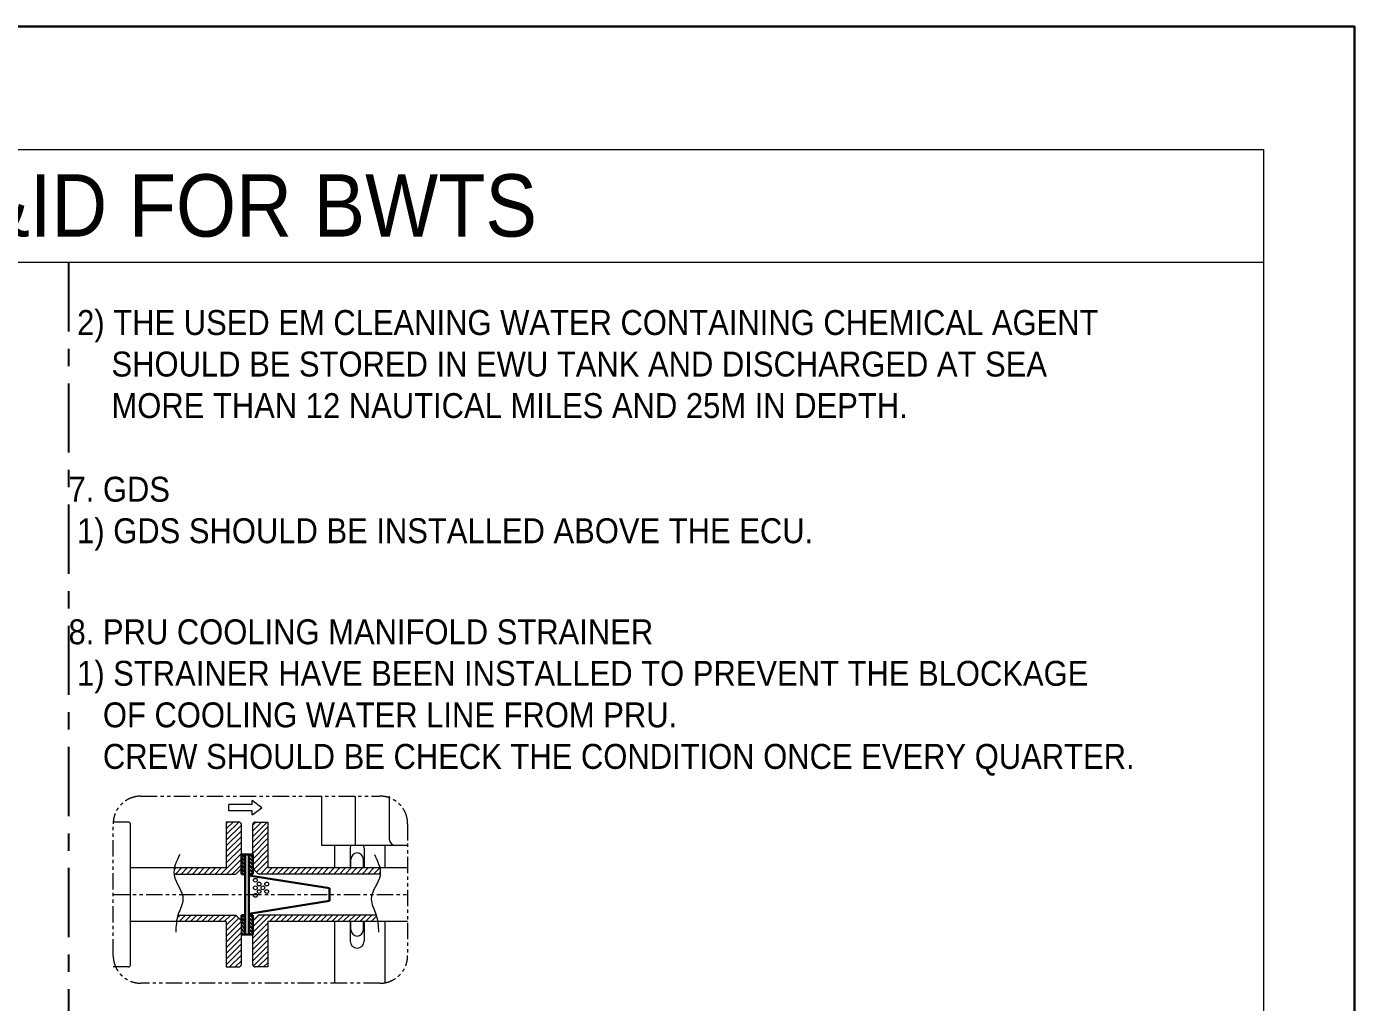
# Model space of a CAD drawing. Extents: x -553847 to 4496999, y 514150 to 878882.
# Drawn here: x 4280974 to 4290572, y 811941 to 818990 of the extents above; entities that cross this region are included whole.
import ezdxf

# ---------------------------------------------------------------- set-up
doc = ezdxf.new("R2010")
doc.units = 0
doc.header["$LTSCALE"] = 25
doc.header["$MEASUREMENT"] = 0
doc.linetypes.add('CENTER', pattern=[7, 4, -1, 1, -1])
doc.linetypes.add('PHANTOM2', pattern=[31.75, 15.875, -3.175, 3.175, -3.175, 3.175, -3.175])
doc.layers.get('0').update_dxf_attribs({"linetype": 'CONTINUOUS', "lineweight": 9})
doc.layers.add('0.1 Defpoints', color=7, linetype='CONTINUOUS', plot=False)
doc.layers.add('0.3 Text', color=7, linetype='CONTINUOUS')
doc.styles.get("Standard").update_dxf_attribs({"font": '', "width": 0.95, "height": 250})
doc.styles.get('Standard').set_extended_font_data('Gulim')
pattern_1 = [(45, (4208558.76, 444106.125), (-20.425413, 20.425413), [])]
pattern_2 = [(135, (4234279.765, 578575.717), (-13.616942, -13.616942), [])]

msp = doc.modelspace()

# ---------------------------------------------------------------- hatches: boundary and pattern name
at = {"linetype": 'ByBlock', "ltscale": 0.4}
h = msp.add_hatch(dxfattribs=at)
h.set_pattern_fill('ANSI31', color=9, scale=9.09792)
h.set_pattern_definition(pattern_1)
edge = h.paths.add_edge_path()
edge.add_arc((4282508.8, 813225.4), 18.2, 0, 90)
edge.add_line((4282508.8, 813243.6), (4282417.8, 813243.6))
edge.add_line((4282417.8, 813243.6), (4282417.8, 812914.7))
edge.add_line((4282417.8, 812914.7), (4282043.3, 812914.7))
edge.add_spline(control_points=[(4282043.3, 812914.7), (4282039.7, 812899.3), (4282038.2, 812883.9), (4282039.6, 812868.6)], knot_values=[21.832311, 21.832311, 21.832311, 21.832311, 32.42273, 32.42273, 32.42273, 32.42273], degree=3, periodic=0)
edge.add_line((4282039.6, 812868.6), (4282486.1, 812868.6))
edge.add_line((4282486.1, 812868.6), (4282527, 812909.5))
edge.add_line((4282527, 812909.5), (4282527, 813225.4))
h = msp.add_hatch(dxfattribs=at)
h.set_pattern_fill('ANSI31', color=9, scale=9.09792)
h.set_pattern_definition(pattern_1)
edge = h.paths.add_edge_path()
edge.add_line((4282718.1, 813243.6), (4282627.1, 813243.6))
edge.add_arc((4282627.1, 813225.4), 18.2, 90, 180)
edge.add_line((4282608.9, 813225.4), (4282608.9, 812909.5))
edge.add_line((4282608.9, 812909.5), (4282649.8, 812868.6))
edge.add_line((4282649.8, 812868.6), (4283530.8, 812868.6))
edge.add_spline(control_points=[(4283530.8, 812868.6), (4283532.2, 812883.9), (4283530.7, 812899.3), (4283527.2, 812914.7)], knot_values=[21.832311, 21.832311, 21.832311, 21.832311, 32.42273, 32.42273, 32.42273, 32.42273], degree=3, periodic=0)
edge.add_line((4283527.2, 812914.7), (4282718.1, 812914.7))
edge.add_line((4282718.1, 812914.7), (4282718.1, 813243.6))
at = {"lineweight": 30}
h = msp.add_hatch(dxfattribs=at)
h.set_pattern_fill('ANSI31', color=9, scale=6.06528, angle=90)
h.set_pattern_definition(pattern_2)
h.paths.add_polyline_path([(4282554.3, 813009.8), (4282527, 813009.8), (4282527, 812868.6), (4282554.3, 812868.6)])
h = msp.add_hatch(dxfattribs=at)
h.set_pattern_fill('ANSI31', color=9, scale=6.06528, angle=90)
h.set_pattern_definition(pattern_2)
h.paths.add_polyline_path([(4282608.9, 813009.8), (4282581.6, 813009.8), (4282581.6, 812868.6), (4282608.9, 812868.6)])
h = msp.add_hatch()
h.set_pattern_fill('ANSI31', color=9, scale=9.09792)
h.set_pattern_definition(pattern_1)
edge = h.paths.add_edge_path()
edge.add_line((4282527, 812531.4), (4282486.1, 812572.3))
edge.add_line((4282486.1, 812572.3), (4282068.7, 812572.3))
edge.add_spline(control_points=[(4282068.7, 812572.3), (4282064.1, 812557.1), (4282060.9, 812541.7), (4282058.6, 812526.2)], knot_values=[101.354397, 101.354397, 101.354397, 101.354397, 111.667648, 111.667648, 111.667648, 111.667648], degree=3, periodic=0)
edge.add_line((4282058.6, 812526.2), (4282417.8, 812526.2))
edge.add_line((4282417.8, 812526.2), (4282417.8, 812197.3))
edge.add_line((4282417.8, 812197.3), (4282508.8, 812197.3))
edge.add_arc((4282508.8, 812215.5), 18.2, 270, 360)
edge.add_line((4282527, 812215.5), (4282527, 812531.4))
h = msp.add_hatch(dxfattribs=at)
h.set_pattern_fill('ANSI31', color=9, scale=6.06528, angle=90)
h.set_pattern_definition(pattern_2)
h.paths.add_polyline_path([(4282554.3, 812431.2), (4282527, 812431.2), (4282527, 812572.3), (4282554.3, 812572.3)])
h = msp.add_hatch(dxfattribs=at)
h.set_pattern_fill('ANSI31', color=9, scale=6.06528, angle=90)
h.set_pattern_definition(pattern_2)
h.paths.add_polyline_path([(4282608.9, 812431.2), (4282581.6, 812431.2), (4282581.6, 812572.3), (4282608.9, 812572.3)])
h = msp.add_hatch()
h.set_pattern_fill('ANSI31', color=9, scale=9.09792)
h.set_pattern_definition(pattern_1)
edge = h.paths.add_edge_path()
edge.add_line((4282718.1, 812526.2), (4283511.8, 812526.2))
edge.add_spline(control_points=[(4283511.8, 812526.2), (4283509.6, 812541.7), (4283506.4, 812557.1), (4283501.7, 812572.3)], knot_values=[101.354397, 101.354397, 101.354397, 101.354397, 111.667648, 111.667648, 111.667648, 111.667648], degree=3, periodic=0)
edge.add_line((4283501.7, 812572.3), (4282649.8, 812572.3))
edge.add_line((4282649.8, 812572.3), (4282608.9, 812531.4))
edge.add_line((4282608.9, 812531.4), (4282608.9, 812215.5))
edge.add_arc((4282627.1, 812215.5), 18.2, 180, 270)
edge.add_line((4282627.1, 812197.3), (4282718.1, 812197.3))
edge.add_line((4282718.1, 812197.3), (4282718.1, 812526.2))

# ---------------------------------------------------------------- linework, layer by layer
at = {"color": 0}
msp.add_line((4272360.3, 817287.3), (4289914.8, 817287.3), dxfattribs=at)
at = {"color": 9}
for p, q in [((4283109.3, 813075.3), (4283109.3, 813431)), ((4283350.4, 813431), (4283350.4, 813075.3)), ((4283596, 813431), (4283596, 813120.8)), ((4282436, 813324.2), (4282436, 813371.8)), ((4282605.8, 813371.8), (4282436, 813371.8)), ((4282605.8, 813371.8), (4282605.8, 813399)), ((4282673.8, 813348), (4282605.8, 813399)), ((4282605.8, 813297.1), (4282673.8, 813348)), ((4281708.2, 813243.6), (4281600.3, 813243.6)), ((4282417.8, 813243.6), (4282417.8, 812914.7)), ((4282508.8, 813243.6), (4282417.8, 813243.6)), ((4282605.8, 813324.2), (4282436, 813324.2)), ((4282605.8, 813297.1), (4282605.8, 813324.2)), ((4282627.1, 813243.6), (4282718.1, 813243.6)), ((4282718.1, 813243.6), (4282718.1, 812914.7)), ((4281726.4, 812215.5), (4281726.4, 813225.4)), ((4282527, 812909.5), (4282527, 813225.4)), ((4282608.9, 812909.5), (4282608.9, 813225.4)), ((4283728.9, 813075.3), (4283109.3, 813075.3)), ((4283200.2, 813075.3), (4283200.2, 812914.7)), ((4283314, 813057.1), (4283314, 812914.7)), ((4283414, 813057.1), (4283414, 812914.7)), ((4283564.2, 813075.3), (4283564.2, 812914.7)), ((4283667.8, 813075.3), (4283641.5, 813075.3)), ((4283318.5, 812914.7), (4283318.5, 812975.2)), ((4283409.5, 812914.7), (4283409.5, 812975.2)), ((4281726.4, 812914.7), (4282417.8, 812914.7)), ((4282527, 812909.5), (4282486.1, 812868.6)), ((4282718.1, 812914.7), (4283728.9, 812914.7)), ((4282068.7, 812572.3), (4282486.1, 812572.3)), ((4282608.9, 812531.4), (4282649.8, 812572.3)), ((4282417.8, 812526.2), (4281726.4, 812526.2)), ((4282417.8, 812526.2), (4282417.8, 812197.3)), ((4282527, 812215.5), (4282527, 812531.4)), ((4282608.9, 812215.5), (4282608.9, 812531.4)), ((4283728.9, 812526.2), (4282718.1, 812526.2)), ((4282718.1, 812526.2), (4282718.1, 812197.3)), ((4283200.2, 812526.2), (4283200.2, 812079.9)), ((4283314, 812526.2), (4283314, 812383.8)), ((4283318.5, 812465.7), (4283318.5, 812526.2)), ((4283409.5, 812465.7), (4283409.5, 812526.2)), ((4283414, 812526.2), (4283414, 812383.8)), ((4283564.2, 812526.2), (4283564.2, 812079.9)), ((4281708.2, 812197.3), (4281600.3, 812197.3)), ((4282417.8, 812197.3), (4282508.8, 812197.3)), ((4282718.1, 812197.3), (4282627.1, 812197.3))]:
    msp.add_line(p, q, dxfattribs=at)
at = {"color": 9, "lineweight": 30}
for p, q in [((4282608.9, 813009.8), (4282527, 813009.8)), ((4282527, 813009.8), (4282527, 812868.6)), ((4282554.3, 812431.2), (4282554.3, 813009.8)), ((4282581.6, 812431.2), (4282581.6, 813009.8)), ((4282608.9, 813009.8), (4282608.9, 812868.6)), ((4282527, 812868.6), (4282554.3, 812868.6)), ((4282608.9, 812868.6), (4282581.6, 812868.6)), ((4283163.9, 812766), (4282581.6, 812858.6)), ((4283163.9, 812675), (4283163.9, 812766)), ((4283163.9, 812675), (4282581.6, 812582.3)), ((4282527, 812572.3), (4282554.3, 812572.3)), ((4282527, 812531.4), (4282527, 812572.3)), ((4282608.9, 812572.3), (4282581.6, 812572.3)), ((4282608.9, 812431.2), (4282608.9, 812572.3)), ((4282608.9, 812431.2), (4282527, 812431.2))]:
    msp.add_line(p, q, dxfattribs=at)
at = {"color": 9, "ltscale": 0.4}
for p, q in [((4282039.6, 812868.6), (4282486.1, 812868.6)), ((4282608.9, 812909.5), (4282649.8, 812868.6)), ((4283530.8, 812868.6), (4282649.8, 812868.6)), ((4282527, 812531.4), (4282486.1, 812572.3)), ((4283501.7, 812572.3), (4282649.8, 812572.3))]:
    msp.add_line(p, q, dxfattribs=at)
at = {"color": 9, "linetype": 'PHANTOM2', "ltscale": 0.3}
msp.add_line((4281600.3, 812720.5), (4283728.9, 812720.5), dxfattribs=at)
at = {"linetype": 'Continuous', "ltscale": 30}
msp.add_lwpolyline([(4272360.3, 818101.1), (4289914.8, 818101.1), (4289914.8, 793478.9), (4272360.3, 793478.9)], close=True, dxfattribs=at)
at = {"color": 9, "linetype": 'PHANTOM2', "ltscale": 0.3}
msp.add_lwpolyline([(4281800.3, 813431), (4283528.9, 813431, -0.414214), (4283728.9, 813231), (4283728.9, 812279.9, -0.414214), (4283528.9, 812079.9), (4281800.3, 812079.9, -0.414214), (4281600.3, 812279.9), (4281600.3, 813231, -0.414214)], format="xyb", close=True, dxfattribs=at)
at = {"color": 9, "ltscale": 0.4}
for centre in [(4282627.9, 812823.9), (4282627.9, 812769.3), (4282655.2, 812796.6), (4282682.5, 812769.3), (4282709.8, 812796.6), (4282627.9, 812714.7), (4282655.2, 812742), (4282709.8, 812742)]:
    msp.add_circle(centre, 13.6, dxfattribs=at)
at = {"color": 9}
for centre, radius, start, end in [((4281708.2, 813225.4), 18.2, 0, 90), ((4282508.8, 813225.4), 18.2, 0, 90), ((4282627.1, 813225.4), 18.2, 90, 180), ((4283364, 813057.1), 50, 158.67631, 180), ((4283364, 813057.1), 50, 0, 21.32369), ((4283641.5, 813120.8), 45.5, 180, 270), ((4283364, 812975.2), 45.5, 0, 180), ((4283364, 812383.8), 50, 180, 0), ((4283364, 812465.7), 45.5, 180, 0), ((4281708.2, 812215.5), 18.2, 270, 0), ((4282508.8, 812215.5), 18.2, 270, 0), ((4282627.1, 812215.5), 18.2, 180, 270)]:
    msp.add_arc(centre, radius, start, end, dxfattribs=at)
for points in [[(4282082.1, 813010.8), (4282040.5, 812861.6), (4282105, 812686.5), (4282070.7, 812578.3), (4282052.6, 812448.5)], [(4283488.4, 813010.8), (4283529.9, 812861.6), (4283465.5, 812686.5), (4283499.8, 812578.3), (4283517.8, 812448.5)]]:
    msp.add_spline(points, degree=3, dxfattribs=at)
at = {"layer": '0.1 Defpoints', "color": 252, "linetype": 'CENTER', "ltscale": 5, "true_color": 0x939598}
msp.add_line((4281277.5, 817287.3), (4281277.5, 791813.5), dxfattribs=at)
at = {"layer": '0.1 Defpoints'}
msp.add_lwpolyline([(4290572.2, 818990), (4271045.3, 818990), (4271045.3, 792590), (4290572.2, 792590)], close=True, dxfattribs=at)
at = {"layer": '0.1 Defpoints', "color": 4, "linetype": 'ByBlock'}
msp.add_lwpolyline([(4271045.3, 792590), (4271045.3, 818990), (4290572.2, 818990), (4290572.2, 792590)], close=True, dxfattribs=at)

# ---------------------------------------------------------------- texts
at = {"layer": '0.3 Text', "insert": (4281137.5, 817694.9), "char_height": 450, "width": 17554.518, "attachment_point": 5, "line_spacing_factor": 0.9}
msp.add_mtext('\\A1;\\pxqc;NOTE OF P&ID FOR BWTS', dxfattribs=at)
at = {"layer": '0.3 Text', "char_height": 180, "attachment_point": 1}
for s, insert, width in [(' 2) THE USED EM CLEANING WATER CONTAINING CHEMICAL AGENT \\P     SHOULD BE STORED IN EWU TANK AND DISCHARGED AT SEA \\P     MORE THAN 12 NAUTICAL MILES AND 25M IN DEPTH.', (4281277.5, 816942.3), 8197.145), ('7. GDS\\P 1) GDS SHOULD BE INSTALLED ABOVE THE ECU. ', (4281277.5, 815738.4), 8052.086), ('8. PRU COOLING MANIFOLD STRAINER\\P 1) STRAINER HAVE BEEN INSTALLED TO PREVENT THE BLOCKAGE \\P    OF COOLING WATER LINE FROM PRU. \\P    CREW SHOULD BE CHECK THE CONDITION ONCE EVERY QUARTER.', (4281277.5, 814708.4), 8197.145)]:
    msp.add_mtext(s, dxfattribs=dict(at, insert=insert, width=width))

doc.saveas('drawing.dxf')
